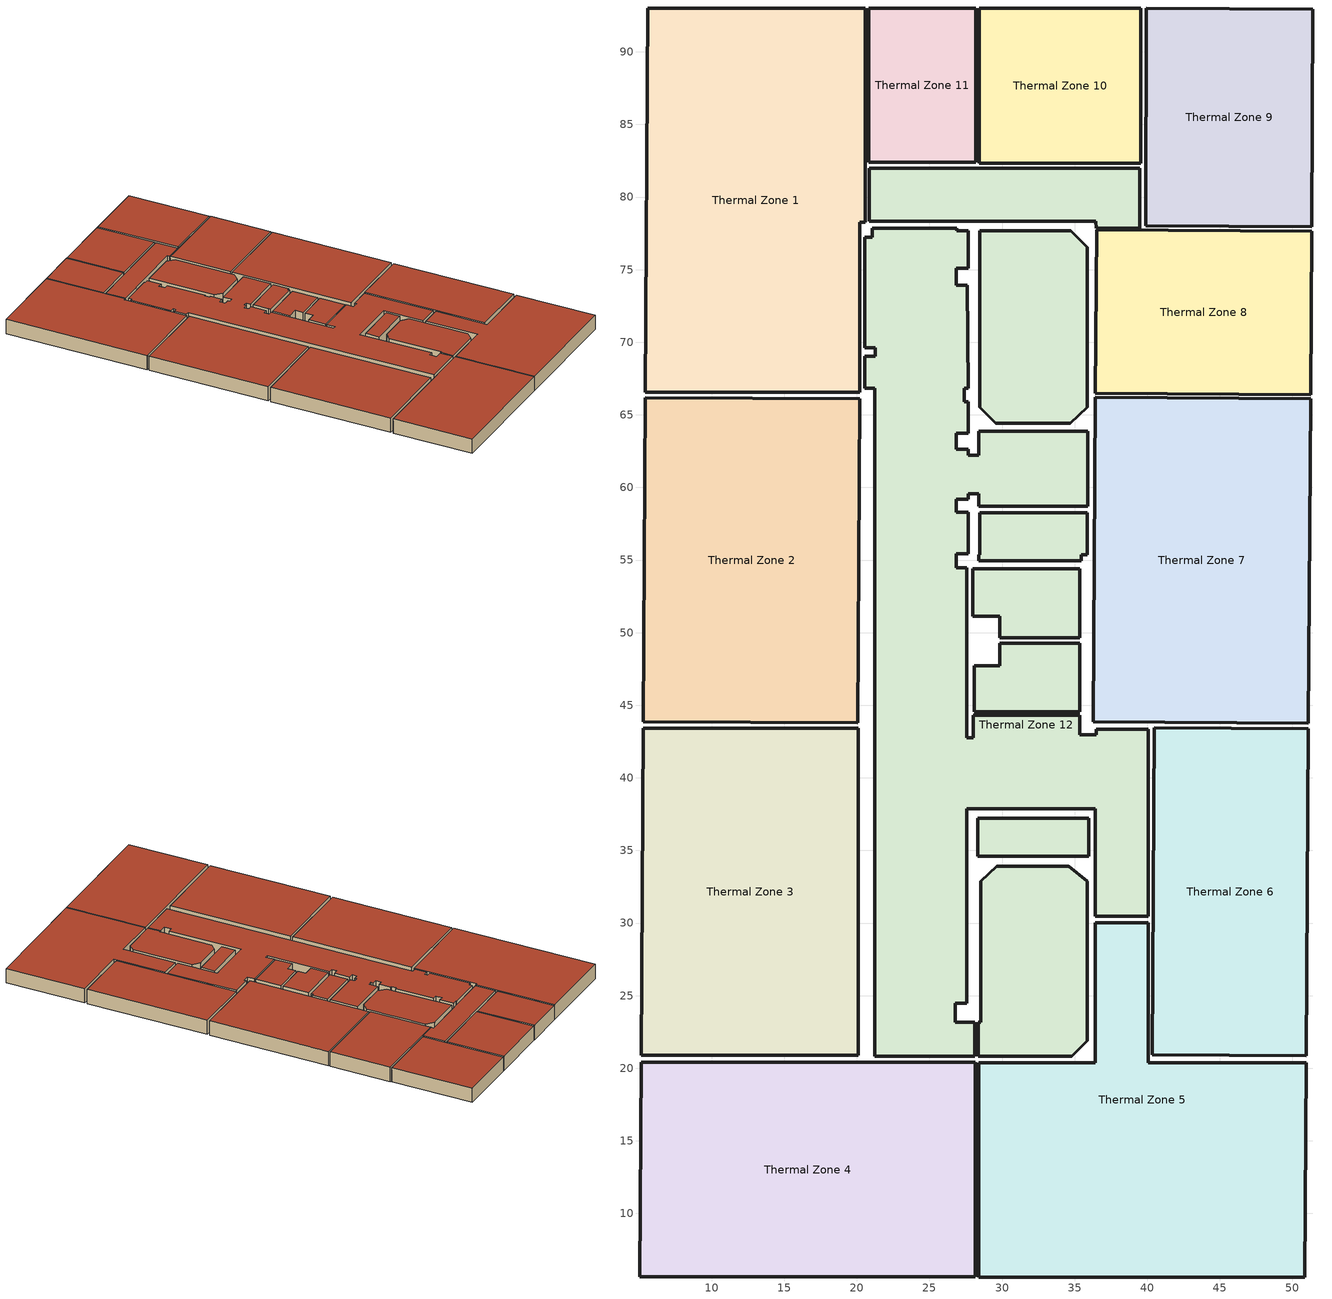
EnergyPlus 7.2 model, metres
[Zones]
Thermal Zone 8
 floor ground (000 ExtSlabCarpet 4in ClimateZone 1-8): 36.5,77.75 51.33,77.66 51.25,66.39 36.43,66.49 z0
 wall outside (ASHRAE 189.1-2009 ExtWall SteelFrame ClimateZone 4-8): 36.5,77.75 36.43,66.49 51.25,66.39 51.33,77.66 36.5,77.75 z0:2.74
 roof outside (ASHRAE 189.1-2009 ExtRoof IEAD ClimateZone 2-5): 51.25,66.39 51.33,77.66 36.5,77.75 36.43,66.49 z2.74
Thermal Zone 5
 floor ground (000 ExtSlabCarpet 4in ClimateZone 1-8): 40.07,30.02 40.07,20.36 50.94,20.36 50.85,5.62 28.38,5.62 28.38,20.36 36.43,20.36 36.43,30.02 z0
 wall outside (ASHRAE 189.1-2009 ExtWall SteelFrame ClimateZone 4-8): 40.07,20.36 40.07,30.02 36.43,30.02 36.43,20.36 28.38,20.36 28.38,5.62 50.85,5.62 50.94,20.36 40.07,20.36 z0:2.74
 roof outside (ASHRAE 189.1-2009 ExtRoof IEAD ClimateZone 2-5): 50.85,5.62 50.94,20.36 40.07,20.36 40.07,30.02 36.43,30.02 36.43,20.36 28.38,20.36 28.38,5.62 z2.74
Thermal Zone 3
 floor ground (000 ExtSlabCarpet 4in ClimateZone 1-8): 20.08,43.42 20.08,20.9 5.15,20.9 5.29,43.42 z0
 wall outside (ASHRAE 189.1-2009 ExtWall SteelFrame ClimateZone 4-8): 20.08,20.9 20.08,43.42 5.29,43.42 5.15,20.9 20.08,20.9 z0:2.74
 roof outside (ASHRAE 189.1-2009 ExtRoof IEAD ClimateZone 2-5): 20.08,20.9 20.08,43.42 5.29,43.42 5.15,20.9 z2.74
Thermal Zone 2
 floor ground (000 ExtSlabCarpet 4in ClimateZone 1-8): 5.43,66.19 20.2,66.1 20.06,43.78 5.29,43.87 z0
 wall outside (ASHRAE 189.1-2009 ExtWall SteelFrame ClimateZone 4-8): 5.29,43.87 20.06,43.78 20.2,66.1 5.43,66.19 5.29,43.87 z0:2.74
 roof outside (ASHRAE 189.1-2009 ExtRoof IEAD ClimateZone 2-5): 20.06,43.78 20.2,66.1 5.43,66.19 5.29,43.87 z2.74
Thermal Zone 9
 floor ground (000 ExtSlabCarpet 4in ClimateZone 1-8): 39.93,93.02 51.38,92.95 51.33,77.95 39.88,78.02 z0
 wall outside (ASHRAE 189.1-2009 ExtWall SteelFrame ClimateZone 4-8): 51.33,77.95 51.38,92.95 39.93,93.02 39.88,78.02 51.33,77.95 z0:2.74
 roof outside (ASHRAE 189.1-2009 ExtRoof IEAD ClimateZone 2-5): 51.33,77.95 51.38,92.95 39.93,93.02 39.88,78.02 z2.74
Thermal Zone 1
 floor ground (000 ExtSlabCarpet 4in ClimateZone 1-8): 20.58,93.02 20.58,78.28 20.2,78.28 20.2,66.54 5.6,66.54 5.43,66.54 5.6,93.02 z0
 wall outside (ASHRAE 189.1-2009 ExtWall SteelFrame ClimateZone 4-8): 20.2,66.54 20.2,78.28 20.58,78.28 20.58,93.02 5.6,93.02 5.43,66.54 5.6,66.54 20.2,66.54 z0:2.74
 roof outside (ASHRAE 189.1-2009 ExtRoof IEAD ClimateZone 2-5): 20.2,66.54 20.2,78.28 20.58,78.28 20.58,93.02 5.6,93.02 5.43,66.54 5.6,66.54 z2.74
Thermal Zone 12
 floor ground (000 ExtSlabCarpet 4in ClimateZone 1-8): 39.48,81.98 39.49,77.87 36.47,77.87 36.46,78.32 20.85,78.32 20.85,81.98 z0; 35.34,54.41 35.34,49.65 29.86,49.65 29.86,51.13 27.99,51.13 27.99,54.41 z0; 35.86,58.24 35.86,55.36 35.44,55.36 35.44,54.95 28.41,54.95 28.41,55.36 28.45,55.36 28.45,58.24 z0; 34.72,77.66 35.87,76.54 35.88,65.52 34.7,64.42 29.57,64.42 28.45,65.52 28.45,77.66 z0; 26.88,77.85 26.88,77.66 27.65,77.66 27.65,75.08 26.86,75.08 26.86,73.94 27.6,73.94 27.67,66.84 27.4,66.84 27.4,65.9 27.67,65.9 27.67,63.73 26.83,63.73 26.83,62.64 27.67,62.64 27.67,62.21 28.39,62.21 28.39,63.86 35.91,63.86 35.91,58.71 28.39,58.71 28.39,59.58 27.67,59.58 27.67,59.18 26.84,59.18 26.84,58.28 27.68,58.28 27.68,55.43 26.83,55.43 26.83,54.46 27.57,54.46 27.57,42.77 28.03,42.77 28.03,44.32 35.33,44.32 35.33,42.95 36.48,42.95 36.48,43.36 40.06,43.36 40.06,37.88 40.07,37.88 40.07,30.47 36.43,30.47 36.43,37.88 27.57,37.88 27.57,24.47 26.77,24.47 26.77,23.17 28.13,23.17 28.13,20.83 21.23,20.83 21.23,66.84 20.55,66.84 20.55,69.05 21.25,69.05 21.25,69.61 20.54,69.61 20.54,77.22 21.05,77.22 21.05,77.85 z0; 35.96,37.22 35.96,34.61 28.32,34.61 28.32,37.22 z0; 35.33,49.28 35.33,44.56 28.09,44.56 28.09,47.74 29.82,47.74 29.82,49.28 z0; 34.61,33.91 35.85,32.88 35.85,21.9 34.78,20.83 28.35,20.83 28.35,23.17 28.53,23.17 28.53,32.88 29.63,33.91 z0
 wall outside (ASHRAE 189.1-2009 ExtWall SteelFrame ClimateZone 4-8): 28.39,59.58 28.39,58.71 35.91,58.71 35.91,63.86 28.39,63.86 28.39,62.21 27.67,62.21 27.67,62.64 26.83,62.64 26.83,63.73 27.67,63.73 27.67,65.9 27.4,65.9 27.4,66.84 27.67,66.84 27.6,73.94 26.86,73.94 26.86,75.08 27.65,75.08 27.65,77.66 26.88,77.66 26.88,77.85 21.05,77.85 21.05,77.22 20.54,77.22 20.54,69.61 21.25,69.61 21.25,69.05 20.55,69.05 20.55,66.84 21.23,66.84 21.23,20.83 28.13,20.83 28.13,23.17 26.77,23.17 26.77,24.47 27.57,24.47 27.57,37.88 36.43,37.88 36.43,30.47 40.07,30.47 40.07,37.88 40.06,37.88 40.06,43.36 36.48,43.36 36.48,42.95 35.33,42.95 35.33,44.32 28.03,44.32 28.03,42.77 27.57,42.77 27.57,54.46 26.83,54.46 26.83,55.43 27.68,55.43 27.68,58.28 26.84,58.28 26.84,59.18 27.67,59.18 27.67,59.58 28.39,59.58 / 35.33,49.28 29.82,49.28 29.82,47.74 28.09,47.74 28.09,44.56 35.33,44.56 35.33,49.28 / 29.86,49.65 35.34,49.65 35.34,54.41 27.99,54.41 27.99,51.13 29.86,51.13 29.86,49.65 / 35.44,54.95 35.44,55.36 35.86,55.36 35.86,58.24 28.45,58.24 28.45,55.36 28.41,55.36 28.41,54.95 35.44,54.95 / 35.85,21.9 35.85,32.88 34.61,33.91 29.63,33.91 28.53,32.88 28.53,23.17 28.35,23.17 28.35,20.83 34.78,20.83 35.85,21.9 / 36.47,77.87 39.49,77.87 39.48,81.98 20.85,81.98 20.85,78.32 36.46,78.32 36.47,77.87 / 29.57,64.42 34.7,64.42 35.88,65.52 35.87,76.54 34.72,77.66 28.45,77.66 28.45,65.52 29.57,64.42 / 28.32,34.61 35.96,34.61 35.96,37.22 28.32,37.22 28.32,34.61 z0:2.74
 roof outside (ASHRAE 189.1-2009 ExtRoof IEAD ClimateZone 2-5): 39.49,77.87 39.48,81.98 20.85,81.98 20.85,78.32 36.46,78.32 36.47,77.87 z2.74; 35.44,54.95 35.44,55.36 35.86,55.36 35.86,58.24 28.45,58.24 28.45,55.36 28.41,55.36 28.41,54.95 z2.74; 34.7,64.42 35.88,65.52 35.87,76.54 34.72,77.66 28.45,77.66 28.45,65.52 29.57,64.42 z2.74; 35.96,34.61 35.96,37.22 28.32,37.22 28.32,34.61 z2.74; 35.34,49.65 35.34,54.41 27.99,54.41 27.99,51.13 29.86,51.13 29.86,49.65 z2.74; 34.78,20.83 35.85,21.9 35.85,32.88 34.61,33.91 29.63,33.91 28.53,32.88 28.53,23.17 28.35,23.17 28.35,20.83 z2.74; 35.33,44.56 35.33,49.28 29.82,49.28 29.82,47.74 28.09,47.74 28.09,44.56 z2.74; 28.13,20.83 28.13,23.17 26.77,23.17 26.77,24.47 27.57,24.47 27.57,37.88 36.43,37.88 36.43,30.47 40.07,30.47 40.07,37.88 40.06,37.88 40.06,43.36 36.48,43.36 36.48,42.95 35.33,42.95 35.33,44.32 28.03,44.32 28.03,42.77 27.57,42.77 27.57,54.46 26.83,54.46 26.83,55.43 27.68,55.43 27.68,58.28 26.84,58.28 26.84,59.18 27.67,59.18 27.67,59.58 28.39,59.58 28.39,58.71 35.91,58.71 35.91,63.86 28.39,63.86 28.39,62.21 27.67,62.21 27.67,62.64 26.83,62.64 26.83,63.73 27.67,63.73 27.67,65.9 27.4,65.9 27.4,66.84 27.67,66.84 27.6,73.94 26.86,73.94 26.86,75.08 27.65,75.08 27.65,77.66 26.88,77.66 26.88,77.85 21.05,77.85 21.05,77.22 20.54,77.22 20.54,69.61 21.25,69.61 21.25,69.05 20.55,69.05 20.55,66.84 21.23,66.84 21.23,20.83 z2.74
Thermal Zone 7
 floor ground (000 ExtSlabCarpet 4in ClimateZone 1-8): 36.43,66.21 51.25,66.11 51.1,43.77 36.28,43.87 z0
 wall outside (ASHRAE 189.1-2009 ExtWall SteelFrame ClimateZone 4-8): 36.43,66.21 36.28,43.87 51.1,43.77 51.25,66.11 36.43,66.21 z0:2.74
 roof outside (ASHRAE 189.1-2009 ExtRoof IEAD ClimateZone 2-5): 51.1,43.77 51.25,66.11 36.43,66.21 36.28,43.87 z2.74
Thermal Zone 11
 floor ground (000 ExtSlabCarpet 4in ClimateZone 1-8): 28.18,93.02 28.18,82.4 20.82,82.4 20.82,93.02 z0
 wall outside (ASHRAE 189.1-2009 ExtWall SteelFrame ClimateZone 4-8): 20.82,82.4 28.18,82.4 28.18,93.02 20.82,93.02 20.82,82.4 z0:2.74
 roof outside (ASHRAE 189.1-2009 ExtRoof IEAD ClimateZone 2-5): 28.18,82.4 28.18,93.02 20.82,93.02 20.82,82.4 z2.74
Thermal Zone 4
 floor ground (000 ExtSlabCarpet 4in ClimateZone 1-8): 28.14,20.41 28.14,5.62 5.06,5.62 5.15,20.41 z0
 wall outside (ASHRAE 189.1-2009 ExtWall SteelFrame ClimateZone 4-8): 28.14,20.41 5.15,20.41 5.06,5.62 28.14,5.62 28.14,20.41 z0:2.74
 roof outside (ASHRAE 189.1-2009 ExtRoof IEAD ClimateZone 2-5): 28.14,5.62 28.14,20.41 5.15,20.41 5.06,5.62 z2.74
Thermal Zone 10
 floor ground (000 ExtSlabCarpet 4in ClimateZone 1-8): 39.55,93.02 39.55,82.33 28.43,82.33 28.43,93.02 z0
 wall outside (ASHRAE 189.1-2009 ExtWall SteelFrame ClimateZone 4-8): 28.43,93.02 28.43,82.33 39.55,82.33 39.55,93.02 28.43,93.02 z0:2.74
 roof outside (ASHRAE 189.1-2009 ExtRoof IEAD ClimateZone 2-5): 39.55,82.33 39.55,93.02 28.43,93.02 28.43,82.33 z2.74
Thermal Zone 6
 floor ground (000 ExtSlabCarpet 4in ClimateZone 1-8): 40.49,43.44 51.1,43.37 50.95,20.87 40.34,20.94 z0
 wall outside (ASHRAE 189.1-2009 ExtWall SteelFrame ClimateZone 4-8): 40.49,43.44 40.34,20.94 50.95,20.87 51.1,43.37 40.49,43.44 z0:2.74
 roof outside (ASHRAE 189.1-2009 ExtRoof IEAD ClimateZone 2-5): 50.95,20.87 51.1,43.37 40.49,43.44 40.34,20.94 z2.74
[Building]
Medium Office: North Axis {deg}=-0; Loads Convergence Tolerance Value=0.04; Temperature Convergence Tolerance Value {deltaC}=0.4; Solar Distribution=FullExterior; Maximum Number of Warmup Days=25
[Material] Thermal Absorptance=0.9
Name | Roughness | Thickness {m} | Conductivity {W/m-K} | Density {kg/m3} | Specific Heat {J/kg-K} | Solar Absorptance | Visible Absorptance
1/2IN Gypsum | Smooth | 0.0127 | 0.16 | 784.9 | 830 | 0.92 | 0.92
Metal Decking | MediumSmooth | 0.0015 | 45.006 | 7680 | 418.4 | 0.7 | 0.3
Wall Insulation [39] | MediumRough | 0.1184 | 0.045 | 265 | 836.8 | 0.7 | 0.7
Roof Membrane | VeryRough | 0.0095 | 0.16 | 1121.29 | 1460 | 0.7 | 0.7
MAT-CC05 4 HW CONCRETE | Rough | 0.1016 | 1.311 | 2240 | 836.8 | 0.7 | 0.7
Roof Insulation [21] | MediumRough | 0.2105 | 0.049 | 265 | 836.8 | 0.7 | 0.7
[Material:NoMass] Thermal Absorptance=0.9; Solar Absorptance=0.7
Name | Roughness | Thermal Resistance {m2-K/W} | Visible Absorptance
MAT-SHEATH | Rough | 0.3626 | 0.7
CP02 CARPET PAD | VeryRough | 0.2165 | 0.8
[Construction]
ASHRAE 189.1-2009 ExtWall SteelFrame ClimateZone 4-8: MAT-SHEATH, Wall Insulation [39], 1/2IN Gypsum
ASHRAE 189.1-2009 ExtRoof IEAD ClimateZone 2-5: Roof Membrane, Roof Insulation [21], Metal Decking
000 ExtSlabCarpet 4in ClimateZone 1-8: MAT-CC05 4 HW CONCRETE, CP02 CARPET PAD
[ExternalInterface:Schedule] Initial Value=0
BCVTB_OthEqu_1; BCVTB_OthEqu_2; BCVTB_OthEqu_3; BCVTB_OthEqu_4; BCVTB_OthEqu_5; BCVTB_OthEqu_6; BCVTB_OthEqu_7; BCVTB_OthEqu_8; BCVTB_OthEqu_9; BCVTB_OthEqu_10; BCVTB_OthEqu_11; BCVTB_OthEqu_12
[OtherEquipment] Design Level Calculation Method=EquipmentLevel; Design Level {W}=1; Fraction Latent=0; Fraction Radiant=0; Fraction Lost=0
Name | Zone | Schedule
Zone1_OthEquSen | Thermal Zone 1 | BCVTB_OthEqu_1
Zone2_OthEquSen | Thermal Zone 2 | BCVTB_OthEqu_2
Zone3_OthEquSen | Thermal Zone 3 | BCVTB_OthEqu_3
Zone4_OthEquSen | Thermal Zone 4 | BCVTB_OthEqu_4
Zone5_OthEquSen | Thermal Zone 5 | BCVTB_OthEqu_5
Zone6_OthEquSen | Thermal Zone 6 | BCVTB_OthEqu_6
Zone7_OthEquSen | Thermal Zone 7 | BCVTB_OthEqu_7
Zone8_OthEquSen | Thermal Zone 8 | BCVTB_OthEqu_8
Zone9_OthEquSen | Thermal Zone 9 | BCVTB_OthEqu_9
Zone10_OthEquSen | Thermal Zone 10 | BCVTB_OthEqu_10
Zone11_OthEquSen | Thermal Zone 11 | BCVTB_OthEqu_11
Zone12_OthEquSen | Thermal Zone 12 | BCVTB_OthEqu_12
[Zone]
Name | Part of Total Floor Area
Thermal Zone 8; Thermal Zone 5; Thermal Zone 3; Thermal Zone 2; Thermal Zone 9; Thermal Zone 1; Thermal Zone 7; Thermal Zone 11; Thermal Zone 4; Thermal Zone 10; Thermal Zone 6
Thermal Zone 12 | Yes
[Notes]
Beth added to .idf file generated from Sketchup
Please see the EnergyPlus ExternalInterface user guide for more info:
http://apps1.eere.energy.gov/buildings/energyplus/pdfs/externalinterfaces_application_guide.pdf
exchanged between EnergyPlus and Ptolemy
